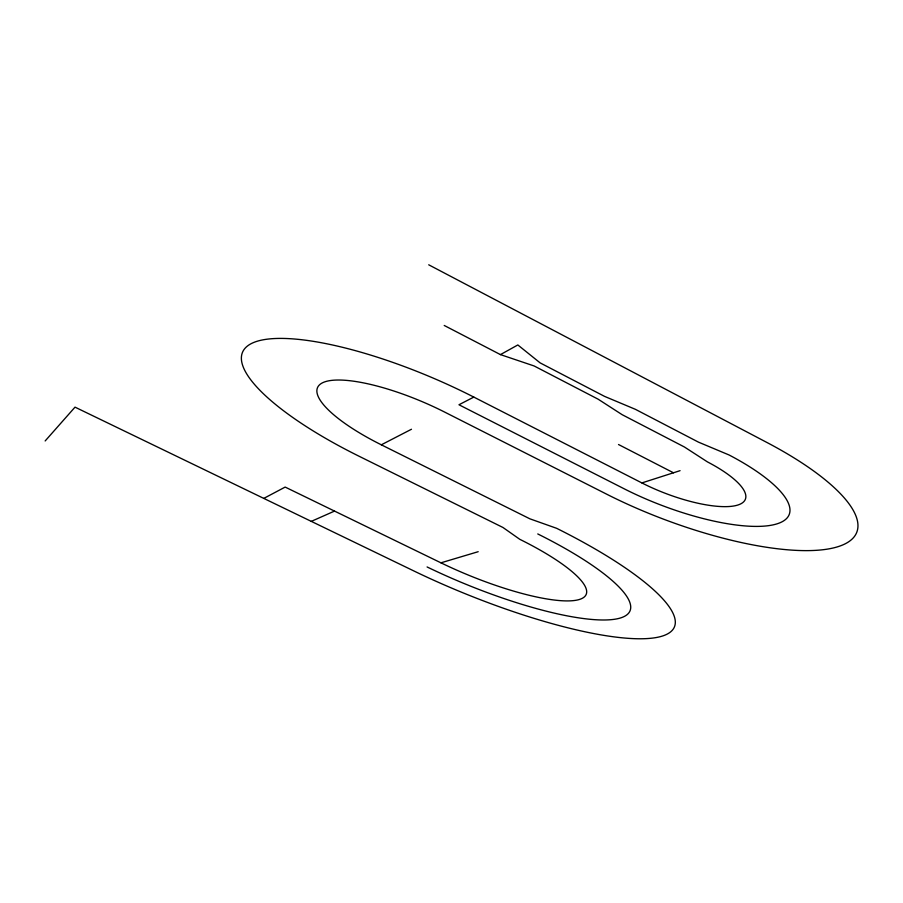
<?xml version="1.0" encoding="UTF-8"?>
<svg xmlns="http://www.w3.org/2000/svg" width="903" height="903" viewBox="0 0 903 903"><rect width="100%" height="100%" fill="white"/><g stroke="black" fill="none" stroke-linecap="round" stroke-linejoin="round"><path stroke-width="1.35" d="M45.15 440.957L75.017 407.151L413.777 570.91A209.282 48.739 22.3 0 0 661.696 636.265A209.282 48.739 22.3 0 0 556.632 528.311L529.926 518.841L381.314 444.807A102.637 28.174 23.1 0 1 322.326 382.895A102.637 28.174 23.1 0 1 444.705 412.107L606.714 494.201A185.104 56.167 20.7 0 0 838.39 546.552A185.104 56.167 20.7 0 0 767.313 442.684L428.711 264.793M500.443 354.608L517.837 344.957L540.129 362.882L604.581 396.394L635.407 409.33L698.47 442.143L729.037 454.965A122.198 36.763 20.8 0 1 777.336 523.74A122.198 36.763 20.8 0 1 623.939 488.681L458.961 404.758L473.815 397.094L641.875 482.924A76.292 22.925 20.8 0 0 737.965 504.991A76.292 22.925 20.8 0 0 707.433 461.896L684.418 446.996L622.178 414.703L598.158 399.205L534.147 365.975L500.443 354.608L444.22 325.464M263.789 498.4L285.167 487.078L440.935 562.817A115.855 26.887 22.3 0 0 579.184 599.536A115.855 26.887 22.3 0 0 519.767 539.305L502.971 527.487L359.112 456.263A185.273 51.008 23.1 0 1 251.271 343.603A185.273 51.008 23.1 0 1 473.815 397.094M381.314 444.807L411.475 429.252M311.298 521.37L334.539 511.087M641.875 482.924L680.072 470.666M440.935 562.817L478.195 551.699M618.51 444.513L673.48 472.788M537.759 533.944A162.438 37.757 22.3 0 1 620.214 618.047A162.438 37.757 22.3 0 1 427.085 566.949"/></g></svg>
